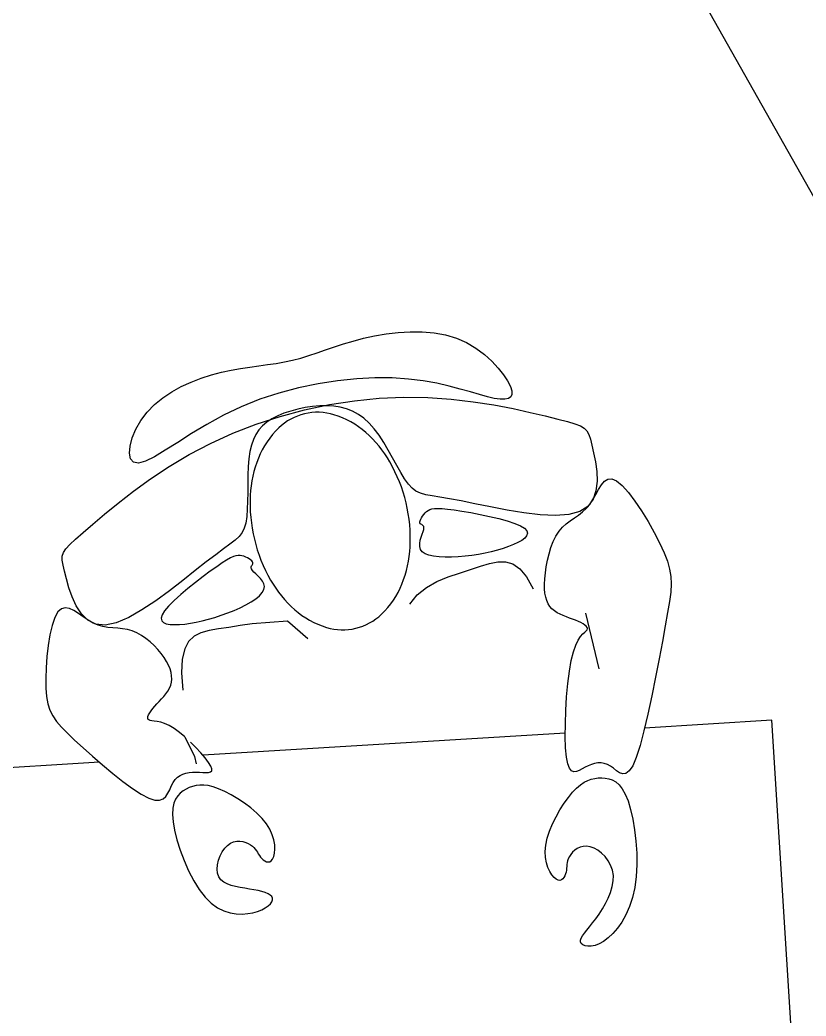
# Model space of a CAD drawing. Header units: inches. Extents: x 204954 to 440946, y -300749 to -143756.
# Drawn here: x 221601.21 to 221624.53, y -147982.2 to -147952.65 of the extents above; entities that cross this region are included whole.
import ezdxf

# ---------------------------------------------------------------- set-up
doc = ezdxf.new("R2010")
doc.units = ezdxf.units.IN
doc.header["$LTSCALE"] = 9
doc.header["$MEASUREMENT"] = 0
doc.linetypes.add('0', pattern=[0])
doc.layers.add('beam framing', color=91, linetype='Continuous')

msp = doc.modelspace()

# ---------------------------------------------------------------- linework, layer by layer
at = {"color": 1, "linetype": '0'}
for p, q in [((221611.73458, -147962.02546), (221612.07728, -147961.96694)), ((221612.07728, -147961.96694), (221612.43064, -147961.92458)), ((221612.43064, -147961.92458), (221612.78912, -147961.90225)), ((221612.78912, -147961.90225), (221613.14719, -147961.90383)), ((221613.14719, -147961.90383), (221613.49932, -147961.93318)), ((221613.49932, -147961.93318), (221613.83997, -147961.99418)), ((221610.54209, -147962.34911), (221610.81426, -147962.26083)), ((221610.81426, -147962.26083), (221611.10188, -147962.17566)), ((221611.10188, -147962.17566), (221611.40809, -147962.09625)), ((221611.40809, -147962.09625), (221611.73458, -147962.02546)), ((221613.83997, -147961.99418), (221614.16361, -147962.0907)), ((221614.16361, -147962.0907), (221614.46524, -147962.2245)), ((221614.46524, -147962.2245), (221614.74213, -147962.38887)), ((221609.78689, -147962.6061), (221610.03155, -147962.52439)), ((221610.03155, -147962.52439), (221610.28224, -147962.43785)), ((221610.28224, -147962.43785), (221610.54209, -147962.34911)), ((221614.74213, -147962.38887), (221614.99208, -147962.57499)), ((221608.55495, -147962.87726), (221608.80892, -147962.8398)), ((221608.80892, -147962.8398), (221609.05806, -147962.7967)), ((221609.05806, -147962.7967), (221609.30308, -147962.74438)), ((221609.30308, -147962.74438), (221609.54511, -147962.68031)), ((221609.54511, -147962.68031), (221609.78689, -147962.6061)), ((221614.99208, -147962.57499), (221615.2129, -147962.77401)), ((221615.2129, -147962.77401), (221615.40238, -147962.97713)), ((221606.89028, -147963.1831), (221607.18738, -147963.10488)), ((221607.18738, -147963.10488), (221607.47632, -147963.04206)), ((221607.47632, -147963.04206), (221607.75682, -147962.99147)), ((221607.75682, -147962.99147), (221608.02962, -147962.94952)), ((221608.02962, -147962.94952), (221608.29542, -147962.91264)), ((221608.29542, -147962.91264), (221608.55495, -147962.87726)), ((221615.40238, -147962.97713), (221615.55834, -147963.1755)), ((221605.99567, -147963.52569), (221606.28926, -147963.39219)), ((221606.28926, -147963.39219), (221606.58918, -147963.27843)), ((221606.58918, -147963.27843), (221606.89028, -147963.1831)), ((221610.05955, -147963.44326), (221609.47602, -147963.56443)), ((221610.63777, -147963.35397), (221610.05955, -147963.44326)), ((221611.20247, -147963.29596), (221610.63777, -147963.35397)), ((221611.74543, -147963.26866), (221611.20247, -147963.29596)), ((221612.25843, -147963.27147), (221611.74543, -147963.26866)), ((221612.73479, -147963.30287), (221612.25843, -147963.27147)), ((221613.17392, -147963.35762), (221612.73479, -147963.30287)), ((221613.57677, -147963.42955), (221613.17392, -147963.35762)), ((221613.94429, -147963.51247), (221613.57677, -147963.42955)), ((221615.55834, -147963.1755), (221615.67858, -147963.3603)), ((221615.67858, -147963.3603), (221615.7609, -147963.52271)), ((221605.44814, -147963.85718), (221605.71358, -147963.68024)), ((221605.71358, -147963.68024), (221605.99567, -147963.52569)), ((221608.89541, -147963.71806), (221608.32592, -147963.90473)), ((221609.47602, -147963.56443), (221608.89541, -147963.71806)), ((221614.27742, -147963.6002), (221613.94429, -147963.51247)), ((221614.57711, -147963.68657), (221614.27742, -147963.6002)), ((221614.84431, -147963.76541), (221614.57711, -147963.68657)), ((221615.7609, -147963.52271), (221615.80368, -147963.6556)), ((221615.80368, -147963.6556), (221615.80755, -147963.75868)), ((221605.20451, -147964.0578), (221605.44814, -147963.85718)), ((221608.32592, -147963.90473), (221607.77578, -147964.12504)), ((221610.39616, -147964.06335), (221611.13634, -147963.94767)), ((221611.13634, -147963.94767), (221611.87352, -147963.87351)), ((221611.87352, -147963.87351), (221612.60159, -147963.84234)), ((221612.60159, -147963.84234), (221613.31405, -147963.85401)), ((221613.31405, -147963.85401), (221614.00288, -147963.90193)), ((221614.00288, -147963.90193), (221614.65964, -147963.97793)), ((221614.65964, -147963.97793), (221615.27592, -147964.0738)), ((221615.07996, -147963.83053), (221614.84431, -147963.76541)), ((221615.28466, -147963.87655), (221615.07996, -147963.83053)), ((221615.45756, -147963.90126), (221615.28466, -147963.87655)), ((221615.5975, -147963.90325), (221615.45756, -147963.90126)), ((221615.70326, -147963.88109), (221615.5975, -147963.90325)), ((221615.77367, -147963.83337), (221615.70326, -147963.88109)), ((221615.80755, -147963.75868), (221615.77367, -147963.83337)), ((221604.80312, -147964.53276), (221604.98786, -147964.28343)), ((221604.98786, -147964.28343), (221605.20451, -147964.0578)), ((221607.77578, -147964.12504), (221607.25256, -147964.3769)), ((221609.04477, -147964.32056), (221608.85827, -147964.39914)), ((221608.93125, -147964.41345), (221609.65909, -147964.2191)), ((221609.24505, -147964.2523), (221609.04477, -147964.32056)), ((221609.45528, -147964.19526), (221609.24505, -147964.2523)), ((221609.67164, -147964.15036), (221609.45528, -147964.19526)), ((221609.65909, -147964.2191), (221610.39616, -147964.06335)), ((221609.89031, -147964.1185), (221609.67164, -147964.15036)), ((221610.10747, -147964.10062), (221609.89031, -147964.1185)), ((221610.3193, -147964.09761), (221610.10747, -147964.10062)), ((221610.52269, -147964.1105), (221610.3193, -147964.09761)), ((221610.7173, -147964.14079), (221610.52269, -147964.1105)), ((221610.90354, -147964.19009), (221610.7173, -147964.14079)), ((221611.08178, -147964.26), (221610.90354, -147964.19009)), ((221611.25241, -147964.35214), (221611.08178, -147964.26)), ((221615.27592, -147964.0738), (221615.8433, -147964.18135)), ((221615.8433, -147964.18135), (221616.35337, -147964.2924)), ((221616.35337, -147964.2924), (221616.7977, -147964.39876)), ((221604.65432, -147964.7939), (221604.80312, -147964.53276)), ((221607.25256, -147964.3769), (221606.76127, -147964.64747)), ((221608.21875, -147964.64495), (221608.93125, -147964.41345)), ((221608.54103, -147964.58406), (221608.41297, -147964.69146)), ((221608.68936, -147964.48711), (221608.54103, -147964.58406)), ((221608.85827, -147964.39914), (221608.68936, -147964.48711)), ((221611.41581, -147964.4681), (221611.25241, -147964.35214)), ((221611.57237, -147964.60951), (221611.41581, -147964.4681)), ((221611.72247, -147964.77797), (221611.57237, -147964.60951)), ((221616.7977, -147964.39876), (221617.16787, -147964.49223)), ((221617.16787, -147964.49223), (221617.45885, -147964.5675)), ((221617.45885, -147964.5675), (221617.67912, -147964.63077)), ((221617.67912, -147964.63077), (221617.84054, -147964.6911)), ((221604.54526, -147965.05234), (221604.65432, -147964.7939)), ((221606.30629, -147964.92128), (221605.892, -147965.18281)), ((221606.76127, -147964.64747), (221606.30629, -147964.92128)), ((221606.8642, -147965.21352), (221607.52769, -147964.91212)), ((221607.52769, -147964.91212), (221608.21875, -147964.64495)), ((221608.30403, -147964.81129), (221608.21308, -147964.94554)), ((221608.41297, -147964.69146), (221608.30403, -147964.81129)), ((221611.86649, -147964.97338), (221611.72247, -147964.77797)), ((221617.84054, -147964.6911), (221617.95495, -147964.75756)), ((221617.95495, -147964.75756), (221618.03424, -147964.83922)), ((221618.03424, -147964.83922), (221618.09024, -147964.94514)), ((221604.47974, -147965.29358), (221604.54526, -147965.05234)), ((221605.892, -147965.18281), (221605.52276, -147965.41657)), ((221606.234, -147965.54607), (221606.8642, -147965.21352)), ((221608.13896, -147965.09616), (221608.08053, -147965.26514)), ((221608.21308, -147964.94554), (221608.13896, -147965.09616)), ((221612.00481, -147965.18887), (221611.86649, -147964.97338)), ((221612.13779, -147965.41582), (221612.00481, -147965.18887)), ((221618.09024, -147964.94514), (221618.13483, -147965.0844)), ((221618.13483, -147965.0844), (221618.17986, -147965.26606)), ((221604.46156, -147965.5031), (221604.47974, -147965.29358)), ((221604.49453, -147965.66639), (221604.46156, -147965.5031)), ((221605.52276, -147965.41657), (221605.20294, -147965.60706)), ((221608.03666, -147965.45444), (221608.00619, -147965.66605)), ((221608.08053, -147965.26514), (221608.03666, -147965.45444)), ((221612.26582, -147965.64567), (221612.13779, -147965.41582)), ((221618.17986, -147965.26606), (221618.23298, -147965.4951)), ((221618.23298, -147965.4951), (221618.28501, -147965.76011)), ((221604.58243, -147965.76894), (221604.49453, -147965.66639)), ((221604.72909, -147965.79624), (221604.58243, -147965.76894)), ((221604.93693, -147965.73878), (221604.72909, -147965.79624)), ((221605.20294, -147965.60706), (221604.93693, -147965.73878)), ((221605.64128, -147965.90026), (221606.234, -147965.54607)), ((221608.00619, -147965.66605), (221607.9876, -147965.90032)), ((221612.38924, -147965.86981), (221612.26582, -147965.64567)), ((221618.28501, -147965.76011), (221618.32254, -147966.04559)), ((221605.08985, -147966.26499), (221605.64128, -147965.90026)), ((221607.9876, -147965.90032), (221607.97782, -147966.1512)), ((221612.50844, -147966.07966), (221612.38924, -147965.86981)), ((221612.62379, -147966.26662), (221612.50844, -147966.07966)), ((221618.32254, -147966.04559), (221618.33218, -147966.33603)), ((221604.58351, -147966.62915), (221605.08985, -147966.26499)), ((221607.97341, -147966.41099), (221607.9709, -147966.67203)), ((221607.97782, -147966.1512), (221607.97341, -147966.41099)), ((221612.73566, -147966.42211), (221612.62379, -147966.26662)), ((221618.33218, -147966.33603), (221618.30054, -147966.61594)), ((221618.46074, -147966.44147), (221618.55196, -147966.33537)), ((221618.55196, -147966.33537), (221618.65489, -147966.27152)), ((221618.65489, -147966.27152), (221618.77433, -147966.26324)), ((221618.77433, -147966.26324), (221618.91508, -147966.32383)), ((221618.91508, -147966.32383), (221619.07985, -147966.46186)), ((221604.12606, -147966.98162), (221604.58351, -147966.62915)), ((221607.9709, -147966.67203), (221607.96686, -147966.92663)), ((221612.84588, -147966.5403), (221612.73566, -147966.42211)), ((221612.96218, -147966.62643), (221612.84588, -147966.5403)), ((221613.09372, -147966.68852), (221612.96218, -147966.62643)), ((221613.2497, -147966.73456), (221613.09372, -147966.68852)), ((221618.30054, -147966.61594), (221618.21421, -147966.8698)), ((221618.29427, -147966.72724), (221618.37644, -147966.57653)), ((221618.37644, -147966.57653), (221618.46074, -147966.44147)), ((221619.07985, -147966.46186), (221619.26305, -147966.6669)), ((221619.26305, -147966.6669), (221619.45703, -147966.92377)), ((221603.72132, -147967.31129), (221604.12606, -147966.98162)), ((221607.96686, -147966.92663), (221607.95784, -147967.16712)), ((221613.4393, -147966.77256), (221613.2497, -147966.73456)), ((221613.67169, -147966.81054), (221613.4393, -147966.77256)), ((221613.95608, -147966.8565), (221613.67169, -147966.81054)), ((221614.30162, -147966.91845), (221613.95608, -147966.8565)), ((221614.71254, -147967.00105), (221614.30162, -147966.91845)), ((221615.17316, -147967.09557), (221614.71254, -147967.00105)), ((221618.21421, -147966.8698), (221618.0598, -147967.08213)), ((221618.11711, -147967.02236), (221618.20942, -147966.88029)), ((221618.20942, -147966.88029), (221618.29427, -147966.72724)), ((221619.45703, -147966.92377), (221619.65412, -147967.21731)), ((221607.95784, -147967.16712), (221607.94037, -147967.38582)), ((221613.19396, -147967.32147), (221613.23307, -147967.2767)), ((221613.23307, -147967.2767), (221613.27486, -147967.23639)), ((221613.27486, -147967.23639), (221613.3192, -147967.20227)), ((221613.3192, -147967.20227), (221613.37005, -147967.1751)), ((221613.37005, -147967.1751), (221613.43238, -147967.15539)), ((221613.43238, -147967.15539), (221613.51115, -147967.14365)), ((221613.51115, -147967.14365), (221613.61133, -147967.14039)), ((221613.61133, -147967.14039), (221613.73789, -147967.14614)), ((221613.73789, -147967.14614), (221613.8958, -147967.1614)), ((221613.8958, -147967.1614), (221614.09003, -147967.18668)), ((221614.09003, -147967.18668), (221614.32265, -147967.2222)), ((221614.32265, -147967.2222), (221614.58413, -147967.26698)), ((221614.58413, -147967.26698), (221614.86206, -147967.31973)), ((221615.66282, -147967.18995), (221615.17316, -147967.09557)), ((221616.16087, -147967.27213), (221615.66282, -147967.18995)), ((221616.64666, -147967.33003), (221616.16087, -147967.27213)), ((221617.82392, -147967.23741), (221617.49883, -147967.32474)), ((221617.78279, -147967.33691), (221617.90138, -147967.24622)), ((221618.0598, -147967.08213), (221617.82392, -147967.23741)), ((221617.90138, -147967.24622), (221618.01384, -147967.14339)), ((221618.01384, -147967.14339), (221618.11711, -147967.02236)), ((221619.65412, -147967.21731), (221619.84665, -147967.53235)), ((221603.37309, -147967.60705), (221603.72132, -147967.31129)), ((221607.91102, -147967.57506), (221607.86614, -147967.73031)), ((221607.94037, -147967.38582), (221607.91102, -147967.57506)), ((221613.07867, -147967.54314), (221613.08721, -147967.50568)), ((221613.07967, -147967.57323), (221613.07867, -147967.54314)), ((221613.09062, -147967.59484), (221613.07967, -147967.57323)), ((221613.08721, -147967.50568), (221613.10416, -147967.4628)), ((221613.10416, -147967.4628), (221613.12836, -147967.41649)), ((221613.12836, -147967.41649), (221613.15868, -147967.36872)), ((221613.15868, -147967.36872), (221613.19396, -147967.32147)), ((221614.86206, -147967.31973), (221615.144, -147967.37917)), ((221615.144, -147967.37917), (221615.41755, -147967.44402)), ((221615.41755, -147967.44402), (221615.67028, -147967.513)), ((221615.67028, -147967.513), (221615.88976, -147967.58482)), ((221615.88976, -147967.58482), (221616.06358, -147967.65819)), ((221617.09953, -147967.35159), (221616.64666, -147967.33003)), ((221617.49883, -147967.32474), (221617.09953, -147967.35159)), ((221617.42088, -147967.59683), (221617.53947, -147967.50614)), ((221617.53947, -147967.50614), (221617.66113, -147967.42152)), ((221617.66113, -147967.42152), (221617.78279, -147967.33691)), ((221619.84665, -147967.53235), (221620.02696, -147967.8537)), ((221602.85967, -147968.05649), (221603.08518, -147967.85779)), ((221603.08518, -147967.85779), (221603.37309, -147967.60705)), ((221607.80136, -147967.85972), (221607.71209, -147967.97457)), ((221607.86614, -147967.73031), (221607.80136, -147967.85972)), ((221613.10902, -147967.61042), (221613.09062, -147967.59484)), ((221613.13161, -147967.6233), (221613.10902, -147967.61042)), ((221613.15516, -147967.6368), (221613.13161, -147967.6233)), ((221613.14764, -147967.90726), (221613.17533, -147967.8288)), ((221613.17643, -147967.65425), (221613.15516, -147967.6368)), ((221613.17533, -147967.8288), (221613.19406, -147967.76353)), ((221613.19216, -147967.67897), (221613.17643, -147967.65425)), ((221613.19912, -147967.71429), (221613.19216, -147967.67897)), ((221613.19406, -147967.76353), (221613.19912, -147967.71429)), ((221616.06358, -147967.65819), (221616.18231, -147967.73198)), ((221616.18231, -147967.73198), (221616.24849, -147967.80558)), ((221616.26766, -147967.8785), (221616.24538, -147967.95029)), ((221616.24849, -147967.80558), (221616.26766, -147967.8785)), ((221617.11357, -147967.96414), (221617.20515, -147967.82068)), ((221617.20515, -147967.82068), (221617.30841, -147967.69965)), ((221617.30841, -147967.69965), (221617.42088, -147967.59683)), ((221620.02696, -147967.8537), (221620.18739, -147968.16621)), ((221602.69181, -147968.2125), (221602.85967, -147968.05649)), ((221607.59379, -147968.08616), (221607.44186, -147968.20579)), ((221607.71209, -147967.97457), (221607.59379, -147968.08616)), ((221613.07325, -147968.27191), (221613.07379, -147968.18123)), ((221613.07379, -147968.18123), (221613.09057, -147968.08753)), ((221613.09057, -147968.08753), (221613.11729, -147967.99485)), ((221613.11729, -147967.99485), (221613.14764, -147967.90726)), ((221615.98513, -147968.15403), (221615.85239, -147968.2165)), ((221616.09857, -147968.08852), (221615.98513, -147968.15403)), ((221616.18717, -147968.02045), (221616.09857, -147968.08852)), ((221616.24538, -147967.95029), (221616.18717, -147968.02045)), ((221616.96564, -147968.30386), (221617.03386, -147968.12687)), ((221617.03386, -147968.12687), (221617.11357, -147967.96414)), ((221620.18739, -147968.16621), (221620.32026, -147968.45469)), ((221602.4693, -147968.55896), (221602.5031, -147968.45029)), ((221602.5031, -147968.45029), (221602.57511, -147968.33929)), ((221602.57511, -147968.33929), (221602.69181, -147968.2125)), ((221607.25175, -147968.34474), (221607.01888, -147968.51432)), ((221607.44186, -147968.20579), (221607.25175, -147968.34474)), ((221613.09524, -147968.35549), (221613.07325, -147968.27191)), ((221613.14607, -147968.42794), (221613.09524, -147968.35549)), ((221613.23023, -147968.48605), (221613.14607, -147968.42794)), ((221615.00948, -147968.46894), (221614.81641, -147968.50488)), ((221615.19641, -147968.42767), (221615.00948, -147968.46894)), ((221615.3757, -147968.38143), (221615.19641, -147968.42767)), ((221615.54582, -147968.33057), (221615.3757, -147968.38143)), ((221615.70522, -147968.27548), (221615.54582, -147968.33057)), ((221615.85239, -147968.2165), (221615.70522, -147968.27548)), ((221616.90851, -147968.4901), (221616.96564, -147968.30386)), ((221620.32026, -147968.45469), (221620.41966, -147968.70894)), ((221602.46724, -147968.67876), (221602.4693, -147968.55896)), ((221602.49044, -147968.82313), (221602.46724, -147968.67876)), ((221606.73868, -147968.72582), (221606.40951, -147968.98529)), ((221607.01888, -147968.51432), (221606.73868, -147968.72582)), ((221607.21047, -147968.759), (221607.04866, -147968.86936)), ((221607.34442, -147968.67399), (221607.21047, -147968.759)), ((221607.45471, -147968.61164), (221607.34442, -147968.67399)), ((221607.54554, -147968.56925), (221607.45471, -147968.61164)), ((221607.62111, -147968.54411), (221607.54554, -147968.56925)), ((221607.68561, -147968.53351), (221607.62111, -147968.54411)), ((221607.74325, -147968.53476), (221607.68561, -147968.53351)), ((221607.79823, -147968.54514), (221607.74325, -147968.53476)), ((221607.85373, -147968.5622), (221607.79823, -147968.54514)), ((221607.90886, -147968.58445), (221607.85373, -147968.5622)), ((221607.96169, -147968.61065), (221607.90886, -147968.58445)), ((221608.01033, -147968.63955), (221607.96169, -147968.61065)), ((221608.05285, -147968.66992), (221608.01033, -147968.63955)), ((221608.08735, -147968.7005), (221608.05285, -147968.66992)), ((221608.11191, -147968.73005), (221608.08735, -147968.7005)), ((221608.12463, -147968.75734), (221608.11191, -147968.73005)), ((221608.12463, -147968.78157), (221608.12463, -147968.75734)), ((221613.34493, -147968.53005), (221613.23023, -147968.48605)), ((221613.48561, -147968.56105), (221613.34493, -147968.53005)), ((221613.64766, -147968.58013), (221613.48561, -147968.56105)), ((221613.82652, -147968.5884), (221613.64766, -147968.58013)), ((221614.01759, -147968.58695), (221613.82652, -147968.5884)), ((221614.21629, -147968.57687), (221614.01759, -147968.58695)), ((221614.41804, -147968.55927), (221614.21629, -147968.57687)), ((221614.61876, -147968.53511), (221614.41804, -147968.55927)), ((221614.81641, -147968.50488), (221614.61876, -147968.53511)), ((221614.87805, -147968.85687), (221615.14697, -147968.77504)), ((221615.14697, -147968.77504), (221615.393, -147968.72588)), ((221615.393, -147968.72588), (221615.62076, -147968.7253)), ((221615.62076, -147968.7253), (221615.83485, -147968.7892)), ((221616.82599, -147968.87029), (221616.86209, -147968.68058)), ((221616.86209, -147968.68058), (221616.90851, -147968.4901)), ((221620.41966, -147968.70894), (221620.48653, -147968.93866)), ((221602.53241, -147969.00552), (221602.49044, -147968.82313)), ((221602.58859, -147969.23384), (221602.53241, -147969.00552)), ((221606.40951, -147968.98529), (221606.0414, -147969.27788)), ((221606.85724, -147969.00622), (221606.64425, -147969.16438)), ((221607.04866, -147968.86936), (221606.85724, -147969.00622)), ((221608.07209, -147968.90252), (221608.07495, -147968.87335)), ((221608.08185, -147968.93717), (221608.07209, -147968.90252)), ((221608.07495, -147968.87335), (221608.08603, -147968.84818)), ((221608.10863, -147968.9788), (221608.08185, -147968.93717)), ((221608.08603, -147968.84818), (221608.10093, -147968.82549)), ((221608.10093, -147968.82549), (221608.11527, -147968.80378)), ((221608.15484, -147969.02855), (221608.10863, -147968.9788)), ((221608.11527, -147968.80378), (221608.12463, -147968.78157)), ((221608.21502, -147969.08601), (221608.15484, -147969.02855)), ((221613.91803, -147969.17527), (221614.2569, -147969.05944)), ((221614.2569, -147969.05944), (221614.58164, -147968.95548)), ((221614.58164, -147968.95548), (221614.87805, -147968.85687)), ((221615.83485, -147968.7892), (221616.03988, -147968.93348)), ((221616.03988, -147968.93348), (221616.24046, -147969.17404)), ((221616.78318, -147969.2274), (221616.79981, -147969.05423)), ((221616.79981, -147969.05423), (221616.82599, -147968.87029)), ((221620.48653, -147968.93866), (221620.52359, -147969.1585)), ((221602.66201, -147969.49374), (221602.58859, -147969.23384)), ((221606.0414, -147969.27788), (221605.64733, -147969.58347)), ((221606.4202, -147969.33709), (221606.19559, -147969.51758)), ((221606.64425, -147969.16438), (221606.4202, -147969.33709)), ((221608.28169, -147969.15042), (221608.21502, -147969.08601)), ((221608.34743, -147969.221), (221608.28169, -147969.15042)), ((221608.40476, -147969.297), (221608.34743, -147969.221)), ((221608.44624, -147969.37763), (221608.40476, -147969.297)), ((221613.26984, -147969.48661), (221613.58302, -147969.314)), ((221613.58302, -147969.314), (221613.91803, -147969.17527)), ((221616.24046, -147969.17404), (221616.4412, -147969.52679)), ((221616.77579, -147969.38574), (221616.78318, -147969.2274)), ((221620.52359, -147969.1585), (221620.53352, -147969.38313)), ((221602.75761, -147969.76535), (221602.66201, -147969.49374)), ((221605.64733, -147969.58347), (221605.24026, -147969.88197)), ((221606.19559, -147969.51758), (221605.98092, -147969.6991)), ((221608.32062, -147969.73071), (221608.40304, -147969.6396)), ((221608.40304, -147969.6396), (221608.45183, -147969.54973)), ((221608.46441, -147969.46213), (221608.44624, -147969.37763)), ((221608.45183, -147969.54973), (221608.46441, -147969.46213)), ((221612.99646, -147969.70412), (221613.26984, -147969.48661)), ((221616.77774, -147969.52909), (221616.77579, -147969.38574)), ((221616.78922, -147969.65827), (221616.77774, -147969.52909)), ((221616.81043, -147969.77407), (221616.78922, -147969.65827)), ((221620.51902, -147969.62719), (221620.48278, -147969.90536)), ((221620.53352, -147969.38313), (221620.51902, -147969.62719)), ((221602.88033, -147970.02877), (221602.75761, -147969.76535)), ((221605.24026, -147969.88197), (221604.83314, -147970.15327)), ((221605.78669, -147969.87489), (221605.62339, -147970.03818)), ((221605.98092, -147969.6991), (221605.78669, -147969.87489)), ((221607.91745, -147970.0005), (221608.07324, -147969.91225)), ((221608.07324, -147969.91225), (221608.20916, -147969.82196)), ((221608.20916, -147969.82196), (221608.32062, -147969.73071)), ((221612.78087, -147969.97754), (221612.99646, -147969.70412)), ((221616.84156, -147969.87729), (221616.81043, -147969.77407)), ((221616.8828, -147969.96875), (221616.84156, -147969.87729)), ((221620.48278, -147969.90536), (221620.42751, -147970.23229)), ((221602.33842, -147970.21262), (221602.247, -147970.38155)), ((221602.44197, -147970.11759), (221602.33842, -147970.21262)), ((221602.55632, -147970.088), (221602.44197, -147970.11759)), ((221602.67991, -147970.11061), (221602.55632, -147970.088)), ((221602.8112, -147970.17219), (221602.67991, -147970.11061)), ((221602.94864, -147970.2595), (221602.8112, -147970.17219)), ((221603.03511, -147970.26414), (221602.88033, -147970.02877)), ((221604.83314, -147970.15327), (221604.43896, -147970.37728)), ((221605.50152, -147970.18221), (221605.42899, -147970.30171)), ((221605.62339, -147970.03818), (221605.50152, -147970.18221)), ((221607.18671, -147970.31115), (221607.37667, -147970.24195)), ((221607.37667, -147970.24195), (221607.56458, -147970.16644)), ((221607.56458, -147970.16644), (221607.74637, -147970.08559)), ((221607.74637, -147970.08559), (221607.91745, -147970.0005)), ((221616.93435, -147970.04924), (221616.8828, -147969.96875)), ((221616.99638, -147970.11958), (221616.93435, -147970.04924)), ((221617.06873, -147970.18065), (221616.99638, -147970.11958)), ((221617.14965, -147970.23372), (221617.06873, -147970.18065)), ((221617.23707, -147970.28013), (221617.14965, -147970.23372)), ((221617.99182, -147970.25163), (221618.38543, -147971.89873)), ((221620.42751, -147970.23229), (221620.35589, -147970.62263)), ((221602.247, -147970.38155), (221602.16828, -147970.61375)), ((221603.09068, -147970.35932), (221602.94864, -147970.2595)), ((221603.22689, -147970.45155), (221603.03511, -147970.26414)), ((221603.23578, -147970.4584), (221603.09068, -147970.35932)), ((221603.46062, -147970.57112), (221603.22689, -147970.45155)), ((221603.38239, -147970.54353), (221603.23578, -147970.4584)), ((221603.52919, -147970.60466), (221603.38239, -147970.54353)), ((221604.07066, -147970.53387), (221603.74122, -147970.60297)), ((221604.43896, -147970.37728), (221604.07066, -147970.53387)), ((221605.42899, -147970.30171), (221605.40323, -147970.39728)), ((221605.40323, -147970.39728), (221605.41909, -147970.47099)), ((221605.41909, -147970.47099), (221605.47143, -147970.52494)), ((221605.47143, -147970.52494), (221605.55507, -147970.56121)), ((221606.10025, -147970.57078), (221606.26734, -147970.54786)), ((221606.26734, -147970.54786), (221606.44207, -147970.5163)), ((221606.44207, -147970.5163), (221606.62289, -147970.47649)), ((221606.62289, -147970.47649), (221606.80829, -147970.42879)), ((221606.80829, -147970.42879), (221606.99674, -147970.37355)), ((221606.99674, -147970.37355), (221607.18671, -147970.31115)), ((221609.15129, -147970.48478), (221608.10116, -147970.56534)), ((221609.75679, -147971.00712), (221609.15129, -147970.48478)), ((221617.32888, -147970.32125), (221617.23707, -147970.28013)), ((221617.42297, -147970.35842), (221617.32888, -147970.32125)), ((221617.51725, -147970.39299), (221617.42297, -147970.35842)), ((221617.60961, -147970.42632), (221617.51725, -147970.39299)), ((221617.69797, -147970.45976), (221617.60961, -147970.42632)), ((221617.78027, -147970.49436), (221617.69797, -147970.45976)), ((221617.85474, -147970.52998), (221617.78027, -147970.49436)), ((221617.91966, -147970.56619), (221617.85474, -147970.52998)), ((221602.16828, -147970.61375), (221602.10262, -147970.89385)), ((221603.74122, -147970.60297), (221603.46062, -147970.57112)), ((221603.67576, -147970.64459), (221603.52919, -147970.60466)), ((221603.82194, -147970.66931), (221603.67576, -147970.64459)), ((221603.96752, -147970.68482), (221603.82194, -147970.66931)), ((221604.11234, -147970.69712), (221603.96752, -147970.68482)), ((221604.25621, -147970.71219), (221604.11234, -147970.69712)), ((221604.39894, -147970.73604), (221604.25621, -147970.71219)), ((221604.54036, -147970.77465), (221604.39894, -147970.73604)), ((221604.68005, -147970.83252), (221604.54036, -147970.77465)), ((221604.81671, -147970.90812), (221604.68005, -147970.83252)), ((221605.55507, -147970.56121), (221605.66487, -147970.58187)), ((221605.66487, -147970.58187), (221605.79567, -147970.58901)), ((221605.79567, -147970.58901), (221605.94231, -147970.58472)), ((221605.94231, -147970.58472), (221606.10025, -147970.57078)), ((221606.58237, -147970.83136), (221606.37896, -147970.93382)), ((221606.82405, -147970.76397), (221606.58237, -147970.83136)), ((221607.10091, -147970.71538), (221606.82405, -147970.76397)), ((221607.40988, -147970.66932), (221607.10091, -147970.71538)), ((221607.74653, -147970.61522), (221607.40988, -147970.66932)), ((221608.10116, -147970.56534), (221607.74653, -147970.61522)), ((221617.91282, -147970.86425), (221617.96927, -147970.81095)), ((221617.97331, -147970.60254), (221617.91966, -147970.56619)), ((221617.96927, -147970.81095), (221618.01313, -147970.77255)), ((221618.01396, -147970.63859), (221617.97331, -147970.60254)), ((221618.01313, -147970.77255), (221618.04076, -147970.74059)), ((221618.0399, -147970.67391), (221618.01396, -147970.63859)), ((221618.04941, -147970.70805), (221618.0399, -147970.67391)), ((221618.04076, -147970.74059), (221618.04941, -147970.70805)), ((221620.35589, -147970.62263), (221620.27058, -147971.08468)), ((221602.10262, -147970.89385), (221602.05039, -147971.20644)), ((221604.9488, -147970.99841), (221604.81671, -147970.90812)), ((221605.0748, -147971.10036), (221604.9488, -147970.99841)), ((221605.19316, -147971.21094), (221605.0748, -147971.10036)), ((221606.21689, -147971.08761), (221606.09924, -147971.309)), ((221606.37896, -147970.93382), (221606.21689, -147971.08761)), ((221617.70434, -147971.19846), (221617.77671, -147971.04953)), ((221617.77671, -147971.04953), (221617.84742, -147970.94095)), ((221617.84742, -147970.94095), (221617.91282, -147970.86425)), ((221620.27058, -147971.08468), (221620.17408, -147971.60127)), ((221602.05039, -147971.20644), (221602.01193, -147971.53615)), ((221605.30236, -147971.32711), (221605.19316, -147971.21094)), ((221605.40087, -147971.44583), (221605.30236, -147971.32711)), ((221606.09924, -147971.309), (221606.0291, -147971.61426)), ((221617.56919, -147971.65131), (221617.63395, -147971.39623)), ((221617.63395, -147971.39623), (221617.70434, -147971.19846)), ((221602.01193, -147971.53615), (221601.98762, -147971.86758)), ((221605.48714, -147971.56407), (221605.40087, -147971.44583)), ((221605.55991, -147971.67931), (221605.48714, -147971.56407)), ((221605.61891, -147971.79104), (221605.55991, -147971.67931)), ((221606.0291, -147971.61426), (221606.00954, -147972.01965)), ((221617.51316, -147971.96779), (221617.56919, -147971.65131)), ((221620.17408, -147971.60127), (221620.06883, -147972.14886)), ((221601.98762, -147971.86758), (221601.9778, -147972.18534)), ((221605.66416, -147971.89925), (221605.61891, -147971.79104)), ((221605.69564, -147972.00395), (221605.66416, -147971.89925)), ((221605.71336, -147972.10514), (221605.69564, -147972.00395)), ((221606.00954, -147972.01965), (221606.04191, -147972.53421)), ((221617.46695, -147972.33208), (221617.51316, -147971.96779)), ((221601.9778, -147972.18534), (221601.98286, -147972.47404)), ((221605.68395, -147972.38763), (221605.70751, -147972.29698)), ((221605.70751, -147972.29698), (221605.71732, -147972.20281)), ((221605.71732, -147972.20281), (221605.71336, -147972.10514)), ((221620.06883, -147972.14886), (221619.95728, -147972.7039)), ((221601.98286, -147972.47404), (221602.00358, -147972.72244)), ((221605.54185, -147972.63965), (221605.59884, -147972.55873)), ((221605.59884, -147972.55873), (221605.64703, -147972.47481)), ((221605.64703, -147972.47481), (221605.68395, -147972.38763)), ((221617.4311, -147972.7262), (221617.46695, -147972.33208)), ((221602.00358, -147972.72244), (221602.0426, -147972.93587)), ((221605.27566, -147972.93848), (221605.34297, -147972.86699)), ((221605.34297, -147972.86699), (221605.41144, -147972.79353)), ((221605.41144, -147972.79353), (221605.47856, -147972.71783)), ((221605.47856, -147972.71783), (221605.54185, -147972.63965)), ((221617.40616, -147973.13217), (221617.4311, -147972.7262)), ((221619.95728, -147972.7039), (221619.84189, -147973.24286)), ((221602.0426, -147972.93587), (221602.10299, -147973.12378)), ((221602.10299, -147973.12378), (221602.18781, -147973.29565)), ((221605.03093, -147973.2601), (221605.06234, -147973.20342)), ((221605.06234, -147973.20342), (221605.10388, -147973.14177)), ((221605.10388, -147973.14177), (221605.1542, -147973.07633)), ((221605.1542, -147973.07633), (221605.21197, -147973.00826)), ((221605.21197, -147973.00826), (221605.27566, -147972.93848)), ((221617.39267, -147973.532), (221617.40616, -147973.13217)), ((221602.18781, -147973.29565), (221602.30014, -147973.46095)), ((221602.30014, -147973.46095), (221602.44304, -147973.62914)), ((221605.0038, -147973.35386), (221605.01097, -147973.31063)), ((221605.01076, -147973.38862), (221605.0038, -147973.35386)), ((221605.03318, -147973.41372), (221605.01076, -147973.38862)), ((221605.01097, -147973.31063), (221605.03093, -147973.2601)), ((221605.07211, -147973.42907), (221605.03318, -147973.41372)), ((221605.12748, -147973.4388), (221605.07211, -147973.42907)), ((221605.19889, -147973.44809), (221605.12748, -147973.4388)), ((221605.28597, -147973.46214), (221605.19889, -147973.44809)), ((221605.38836, -147973.48613), (221605.28597, -147973.46214)), ((221605.50567, -147973.52526), (221605.38836, -147973.48613)), ((221619.84189, -147973.24286), (221619.72511, -147973.74219)), ((221602.44304, -147973.62914), (221602.61959, -147973.8097)), ((221605.63752, -147973.58472), (221605.50567, -147973.52526)), ((221605.78356, -147973.6697), (221605.63752, -147973.58472)), ((221605.94234, -147973.78323), (221605.78356, -147973.6697)), ((221606.10822, -147973.91971), (221605.94234, -147973.78323)), ((221617.39119, -147973.90771), (221617.39267, -147973.532)), ((221619.72511, -147973.74219), (221619.60938, -147974.17836)), ((221602.61959, -147973.8097), (221602.83285, -147974.01209)), ((221602.83285, -147974.01209), (221603.08357, -147974.24222)), ((221606.10822, -147973.91971), (221606.38801, -147974.50467)), ((221606.4345, -147974.23056), (221606.27451, -147974.07141)), ((221617.40226, -147974.24131), (221617.39119, -147973.90771)), ((221603.08357, -147974.24222), (221603.36317, -147974.49182)), ((221606.58149, -147974.38941), (221606.4345, -147974.23056)), ((221606.7088, -147974.54022), (221606.58149, -147974.38941)), ((221617.42643, -147974.51482), (221617.40226, -147974.24131)), ((221619.60938, -147974.17836), (221619.49717, -147974.52781)), ((221603.36317, -147974.49182), (221603.66074, -147974.74901)), ((221606.38801, -147974.50467), (221606.43906, -147974.71255)), ((221606.80971, -147974.67523), (221606.7088, -147974.54022)), ((221606.87754, -147974.78669), (221606.80971, -147974.67523)), ((221617.4639, -147974.71501), (221617.42643, -147974.51482)), ((221619.49717, -147974.52781), (221619.39035, -147974.77368)), ((221603.66074, -147974.74901), (221603.96538, -147975.00198)), ((221606.1378, -147974.99265), (221606.23427, -147974.97442)), ((221606.23427, -147974.97442), (221606.33457, -147974.96547)), ((221606.33457, -147974.96547), (221606.43756, -147974.96438)), ((221606.43756, -147974.96438), (221606.54141, -147974.96918)), ((221606.54141, -147974.96918), (221606.64164, -147974.97569)), ((221606.64164, -147974.97569), (221606.73307, -147974.9792)), ((221606.73307, -147974.9792), (221606.81055, -147974.975)), ((221606.81055, -147974.975), (221606.8689, -147974.95837)), ((221606.8689, -147974.95837), (221606.90295, -147974.92458)), ((221606.90756, -147974.86893), (221606.87754, -147974.78669)), ((221606.90295, -147974.92458), (221606.90756, -147974.86893)), ((221617.51351, -147974.84768), (221617.4639, -147974.71501)), ((221617.57374, -147974.92341), (221617.51351, -147974.84768)), ((221617.64308, -147974.95275), (221617.57374, -147974.92341)), ((221617.72001, -147974.94627), (221617.64308, -147974.95275)), ((221617.80301, -147974.91453), (221617.72001, -147974.94627)), ((221617.89059, -147974.8681), (221617.80301, -147974.91453)), ((221617.98121, -147974.81753), (221617.89059, -147974.8681)), ((221618.07357, -147974.77194), (221617.98121, -147974.81753)), ((221618.16708, -147974.73458), (221618.07357, -147974.77194)), ((221618.26136, -147974.70723), (221618.16708, -147974.73458)), ((221618.35605, -147974.69168), (221618.26136, -147974.70723)), ((221618.45076, -147974.68974), (221618.35605, -147974.69168)), ((221618.5451, -147974.70319), (221618.45076, -147974.68974)), ((221618.63871, -147974.73381), (221618.5451, -147974.70319)), ((221618.73119, -147974.78341), (221618.63871, -147974.73381)), ((221618.8224, -147974.85074), (221618.73119, -147974.78341)), ((221618.91303, -147974.92246), (221618.8224, -147974.85074)), ((221619.00403, -147974.98219), (221618.91303, -147974.92246)), ((221619.28856, -147974.92567), (221619.19086, -147975.00017)), ((221619.39035, -147974.77368), (221619.28856, -147974.92567)), ((221603.96538, -147975.00198), (221604.26617, -147975.23885)), ((221604.26617, -147975.23885), (221604.55221, -147975.4478)), ((221605.70243, -147975.37499), (221605.75318, -147975.27302)), ((221605.75318, -147975.27302), (221605.81325, -147975.18697)), ((221605.81325, -147975.18697), (221605.88289, -147975.11733)), ((221605.88289, -147975.11733), (221605.96097, -147975.06269)), ((221605.96097, -147975.06269), (221606.04632, -147975.0216)), ((221606.04632, -147975.0216), (221606.1378, -147974.99265)), ((221617.84054, -147975.33745), (221617.95047, -147975.2623)), ((221617.95047, -147975.2623), (221618.05717, -147975.20747)), ((221618.05717, -147975.20747), (221618.1616, -147975.17019)), ((221618.1616, -147975.17019), (221618.26472, -147975.14767)), ((221618.26472, -147975.14767), (221618.36747, -147975.13714)), ((221618.36747, -147975.13714), (221618.4708, -147975.13583)), ((221618.4708, -147975.13583), (221618.57533, -147975.14231)), ((221618.57533, -147975.14231), (221618.68025, -147975.16059)), ((221618.68025, -147975.16059), (221618.78444, -147975.19606)), ((221618.78444, -147975.19606), (221618.88674, -147975.25408)), ((221618.88674, -147975.25408), (221618.98603, -147975.34002)), ((221619.09633, -147975.01355), (221619.00403, -147974.98219)), ((221619.19086, -147975.00017), (221619.09633, -147975.01355)), ((221604.55221, -147975.4478), (221604.81259, -147975.61696)), ((221605.60401, -147975.59178), (221605.65514, -147975.48463)), ((221605.65514, -147975.48463), (221605.70243, -147975.37499)), ((221606.05447, -147975.52268), (221605.96915, -147975.58642)), ((221606.14477, -147975.46964), (221606.05447, -147975.52268)), ((221606.23754, -147975.42409), (221606.14477, -147975.46964)), ((221606.33395, -147975.38702), (221606.23754, -147975.42409)), ((221606.4361, -147975.36049), (221606.33395, -147975.38702)), ((221606.54611, -147975.34653), (221606.4361, -147975.36049)), ((221606.66607, -147975.34719), (221606.54611, -147975.34653)), ((221606.79809, -147975.36452), (221606.66607, -147975.34719)), ((221606.94428, -147975.40058), (221606.79809, -147975.36452)), ((221607.10674, -147975.4574), (221606.94428, -147975.40058)), ((221607.28617, -147975.53624), (221607.10674, -147975.4574)), ((221607.47767, -147975.63515), (221607.28617, -147975.53624)), ((221617.48283, -147975.71129), (221617.60723, -147975.55984)), ((221617.60723, -147975.55984), (221617.72645, -147975.43571)), ((221617.72645, -147975.43571), (221617.84054, -147975.33745)), ((221618.98603, -147975.34002), (221619.08116, -147975.45927)), ((221619.08116, -147975.45927), (221619.17099, -147975.61719)), ((221604.81259, -147975.61696), (221605.03641, -147975.73451)), ((221605.03641, -147975.73451), (221605.21578, -147975.79225)), ((221605.21578, -147975.79225), (221605.35495, -147975.79668)), ((221605.35495, -147975.79668), (221605.4612, -147975.75797)), ((221605.4612, -147975.75797), (221605.54179, -147975.68628)), ((221605.54179, -147975.68628), (221605.60401, -147975.59178)), ((221605.82723, -147975.76317), (221605.77753, -147975.88472)), ((221605.89225, -147975.66516), (221605.82723, -147975.76317)), ((221605.96915, -147975.58642), (221605.89225, -147975.66516)), ((221607.67493, -147975.75139), (221607.47767, -147975.63515)), ((221607.87163, -147975.88221), (221607.67493, -147975.75139)), ((221617.35675, -147975.88609), (221617.48283, -147975.71129)), ((221619.17099, -147975.61719), (221619.25439, -147975.81916)), ((221619.25439, -147975.81916), (221619.33002, -147976.06804)), ((221605.7466, -147976.03409), (221605.73787, -147976.21556)), ((221605.77753, -147975.88472), (221605.7466, -147976.03409)), ((221608.06146, -147976.02488), (221607.87163, -147975.88221)), ((221608.23813, -147976.17664), (221608.06146, -147976.02488)), ((221617.11706, -147976.28457), (221617.23336, -147976.07895)), ((221617.23336, -147976.07895), (221617.35675, -147975.88609)), ((221619.33002, -147976.06804), (221619.39577, -147976.35669)), ((221605.73787, -147976.21556), (221605.7548, -147976.43341)), ((221605.7548, -147976.43341), (221605.7998, -147976.68933)), ((221608.39532, -147976.33476), (221608.23813, -147976.17664)), ((221608.52671, -147976.49649), (221608.39532, -147976.33476)), ((221617.01223, -147976.49765), (221617.11706, -147976.28457)), ((221619.39577, -147976.35669), (221619.44933, -147976.67546)), ((221605.7998, -147976.68933), (221605.87121, -147976.97465)), ((221608.6276, -147976.659), (221608.52671, -147976.49649)), ((221608.69964, -147976.81905), (221608.6276, -147976.659)), ((221616.85456, -147976.925), (221616.92327, -147976.7129)), ((221616.92327, -147976.7129), (221617.01223, -147976.49765)), ((221619.44933, -147976.67546), (221619.4884, -147977.0147)), ((221605.87121, -147976.97465), (221605.96634, -147977.2781)), ((221607.45815, -147977.07322), (221607.55019, -147977.03365)), ((221607.55019, -147977.03365), (221607.64379, -147977.01412)), ((221607.64379, -147977.01412), (221607.73664, -147977.01177)), ((221607.73664, -147977.01177), (221607.82647, -147977.02374)), ((221607.82647, -147977.02374), (221607.91095, -147977.04719)), ((221607.91095, -147977.04719), (221607.98781, -147977.07927)), ((221608.74606, -147976.97331), (221608.69964, -147976.81905)), ((221608.77012, -147977.11847), (221608.74606, -147976.97331)), ((221616.81048, -147977.12867), (221616.85456, -147976.925)), ((221619.4884, -147977.0147), (221619.51067, -147977.36475)), ((221605.96634, -147977.2781), (221606.0825, -147977.58843)), ((221607.15314, -147977.45018), (221607.21482, -147977.32917)), ((221607.21482, -147977.32917), (221607.28798, -147977.22242)), ((221607.28798, -147977.22242), (221607.36996, -147977.13567)), ((221607.36996, -147977.13567), (221607.45815, -147977.07322)), ((221607.98781, -147977.07927), (221608.05474, -147977.11712)), ((221608.05474, -147977.11712), (221608.1102, -147977.15828)), ((221608.1102, -147977.15828), (221608.15574, -147977.20181)), ((221608.15574, -147977.20181), (221608.19364, -147977.24716)), ((221608.19364, -147977.24716), (221608.22618, -147977.2938)), ((221608.22618, -147977.2938), (221608.25567, -147977.34116)), ((221608.25567, -147977.34116), (221608.2844, -147977.38871)), ((221608.76409, -147977.36816), (221608.77504, -147977.2512)), ((221608.77504, -147977.2512), (221608.77012, -147977.11847)), ((221616.79396, -147977.31923), (221616.81048, -147977.12867)), ((221616.80207, -147977.49455), (221616.79396, -147977.31923)), ((221617.6087, -147977.34147), (221617.55465, -147977.40483)), ((221617.67345, -147977.28235), (221617.6087, -147977.34147)), ((221617.74815, -147977.23106), (221617.67345, -147977.28235)), ((221617.83204, -147977.19117), (221617.74815, -147977.23106)), ((221617.92436, -147977.16628), (221617.83204, -147977.19117)), ((221618.02434, -147977.15995), (221617.92436, -147977.16628)), ((221618.13124, -147977.17578), (221618.02434, -147977.15995)), ((221618.24365, -147977.21637), (221618.13124, -147977.17578)), ((221618.35762, -147977.28039), (221618.24365, -147977.21637)), ((221618.46856, -147977.36553), (221618.35762, -147977.28039)), ((221606.0825, -147977.58843), (221606.217, -147977.89438)), ((221607.07491, -147977.71203), (221607.10562, -147977.57972)), ((221607.10562, -147977.57972), (221607.15314, -147977.45018)), ((221608.2844, -147977.38871), (221608.31466, -147977.43589)), ((221608.31466, -147977.43589), (221608.34873, -147977.48216)), ((221608.34873, -147977.48216), (221608.38828, -147977.52655)), ((221608.38828, -147977.52655), (221608.43241, -147977.56645)), ((221608.43241, -147977.56645), (221608.47959, -147977.59882)), ((221608.47959, -147977.59882), (221608.52828, -147977.62062)), ((221608.52828, -147977.62062), (221608.57695, -147977.62883)), ((221608.57695, -147977.62883), (221608.62407, -147977.6204)), ((221608.62407, -147977.6204), (221608.6681, -147977.59231)), ((221608.6681, -147977.59231), (221608.70752, -147977.54151)), ((221608.70752, -147977.54151), (221608.7405, -147977.46604)), ((221608.7405, -147977.46604), (221608.76409, -147977.36816)), ((221616.83041, -147977.65314), (221616.80207, -147977.49455)), ((221617.46026, -147977.59005), (221617.44696, -147977.64764)), ((221617.48119, -147977.53064), (221617.46026, -147977.59005)), ((221617.51206, -147977.46885), (221617.48119, -147977.53064)), ((221617.55465, -147977.40483), (221617.51206, -147977.46885)), ((221618.57188, -147977.4695), (221618.46856, -147977.36553)), ((221618.663, -147977.58999), (221618.57188, -147977.4695)), ((221618.73732, -147977.72469), (221618.663, -147977.58999)), ((221619.51067, -147977.36475), (221619.51383, -147977.71597)), ((221606.217, -147977.89438), (221606.36714, -147978.18468)), ((221607.06369, -147977.84139), (221607.07491, -147977.71203)), ((221607.07463, -147977.96205), (221607.06369, -147977.84139)), ((221616.87458, -147977.79349), (221616.83041, -147977.65314)), ((221616.9302, -147977.9141), (221616.87458, -147977.79349)), ((221616.99285, -147978.01348), (221616.9302, -147977.9141)), ((221617.41487, -147977.92736), (221617.39966, -147977.98484)), ((221617.42435, -147977.87069), (221617.41487, -147977.92736)), ((221617.43, -147977.81493), (221617.42435, -147977.87069)), ((221617.43413, -147977.75953), (221617.43, -147977.81493)), ((221617.43902, -147977.70395), (221617.43413, -147977.75953)), ((221617.44696, -147977.64764), (221617.43902, -147977.70395)), ((221618.79026, -147977.87131), (221618.73732, -147977.72469)), ((221618.81723, -147978.02753), (221618.79026, -147977.87131)), ((221619.51383, -147977.71597), (221619.49558, -147978.0587)), ((221606.36714, -147978.18468), (221606.53023, -147978.44809)), ((221607.11038, -147978.06828), (221607.07463, -147977.96205)), ((221607.17247, -147978.15575), (221607.11038, -147978.06828)), ((221607.25785, -147978.22575), (221607.17247, -147978.15575)), ((221607.36232, -147978.28098), (221607.25785, -147978.22575)), ((221617.05814, -147978.09012), (221616.99285, -147978.01348)), ((221617.12168, -147978.14253), (221617.05814, -147978.09012)), ((221617.17981, -147978.17001), (221617.12168, -147978.14253)), ((221617.23179, -147978.17516), (221617.17981, -147978.17001)), ((221617.27762, -147978.16137), (221617.23179, -147978.17516)), ((221617.31733, -147978.13205), (221617.27762, -147978.16137)), ((221617.3509, -147978.09058), (221617.31733, -147978.13205)), ((221617.37834, -147978.04038), (221617.3509, -147978.09058)), ((221617.39966, -147977.98484), (221617.37834, -147978.04038)), ((221618.78661, -147978.35905), (221618.8151, -147978.19099)), ((221618.8151, -147978.19099), (221618.81723, -147978.02753)), ((221619.49558, -147978.0587), (221619.45362, -147978.3833)), ((221606.53023, -147978.44809), (221606.7036, -147978.67333)), ((221607.48167, -147978.32416), (221607.36232, -147978.28098)), ((221607.61171, -147978.35798), (221607.48167, -147978.32416)), ((221607.74824, -147978.38515), (221607.61171, -147978.35798)), ((221607.88705, -147978.40837), (221607.74824, -147978.38515)), ((221608.02395, -147978.43035), (221607.88705, -147978.40837)), ((221608.15506, -147978.45343), (221608.02395, -147978.43035)), ((221608.27777, -147978.47852), (221608.15506, -147978.45343)), ((221608.38977, -147978.50617), (221608.27777, -147978.47852)), ((221608.48879, -147978.53692), (221608.38977, -147978.50617)), ((221618.73596, -147978.52901), (221618.78661, -147978.35905)), ((221619.45362, -147978.3833), (221619.38668, -147978.68169)), ((221606.7036, -147978.67333), (221606.8845, -147978.85185)), ((221608.57253, -147978.57132), (221608.48879, -147978.53692)), ((221608.63869, -147978.60992), (221608.57253, -147978.57132)), ((221608.68499, -147978.65326), (221608.63869, -147978.60992)), ((221608.64116, -147978.87373), (221608.68636, -147978.8139)), ((221608.70914, -147978.7019), (221608.68499, -147978.65326)), ((221608.68636, -147978.8139), (221608.7094, -147978.75597)), ((221608.7094, -147978.75597), (221608.70914, -147978.7019)), ((221618.58497, -147978.86378), (221618.66734, -147978.69815)), ((221618.66734, -147978.69815), (221618.73596, -147978.52901)), ((221619.38668, -147978.68169), (221619.29773, -147978.95219)), ((221606.8845, -147978.85185), (221607.07013, -147978.98589)), ((221607.07013, -147978.98589), (221607.25761, -147979.08038)), ((221607.25761, -147979.08038), (221607.44408, -147979.14024)), ((221608.12276, -147979.13223), (221608.26161, -147979.09253)), ((221608.26161, -147979.09253), (221608.38403, -147979.04485)), ((221608.38403, -147979.04485), (221608.48885, -147978.99118)), ((221608.48885, -147978.99118), (221608.57494, -147978.93348)), ((221608.57494, -147978.93348), (221608.64116, -147978.87373)), ((221618.39573, -147979.1737), (221618.49303, -147979.0232)), ((221618.49303, -147979.0232), (221618.58497, -147978.86378)), ((221619.29773, -147978.95219), (221619.19078, -147979.19469)), ((221607.44408, -147979.14024), (221607.62669, -147979.17043)), ((221607.62669, -147979.17043), (221607.80258, -147979.17587)), ((221607.80258, -147979.17587), (221607.96889, -147979.16149)), ((221607.96889, -147979.16149), (221608.12276, -147979.13223)), ((221618.20158, -147979.43774), (221618.29726, -147979.31257)), ((221618.29726, -147979.31257), (221618.39573, -147979.1737)), ((221619.06984, -147979.40907), (221618.93893, -147979.59523)), ((221619.19078, -147979.19469), (221619.06984, -147979.40907)), ((221617.95953, -147979.73788), (221618.03004, -147979.64933)), ((221618.03004, -147979.64933), (221618.11161, -147979.54964)), ((221618.11161, -147979.54964), (221618.20158, -147979.43774)), ((221618.93893, -147979.59523), (221618.80205, -147979.75305)), ((221617.84116, -147979.94726), (221617.86241, -147979.88578)), ((221617.84168, -147980.00183), (221617.84116, -147979.94726)), ((221617.86583, -147980.0499), (221617.84168, -147980.00183)), ((221617.86241, -147979.88578), (221617.90276, -147979.81634)), ((221617.90276, -147979.81634), (221617.95953, -147979.73788)), ((221618.52646, -147979.98328), (221618.39549, -147980.05595)), ((221618.66323, -147979.88244), (221618.52646, -147979.98328)), ((221618.80205, -147979.75305), (221618.66323, -147979.88244)), ((221617.91212, -147980.08928), (221617.86583, -147980.0499)), ((221617.97827, -147980.11712), (221617.91212, -147980.08928)), ((221618.06198, -147980.13055), (221617.97827, -147980.11712)), ((221618.16095, -147980.12674), (221618.06198, -147980.13055)), ((221618.27289, -147980.10282), (221618.16095, -147980.12674)), ((221618.39549, -147980.05595), (221618.27289, -147980.10282))]:
    msp.add_line(p, q, dxfattribs=at)
msp.add_lwpolyline([(221630.9498, -147968.83636), (221619.63496, -147948.81023, -0.41421356), (221620.21802, -147946.71253), (221628.20851, -147942.19787, -0.41421356), (221630.30621, -147942.78093), (221641.62106, -147962.80706, -0.41421356), (221641.038, -147964.90476), (221633.0475, -147969.41942, -0.41421356)], format="xyb", close=True)
for points in [[(221611.13571, -148006.18441), (221625.51433, -148005.28435), (221623.51981, -147973.42154), (221619.74483, -147973.65784)], [(221617.39159, -147973.80514), (221606.64515, -147974.46482)], [(221603.56974, -147974.67036), (221599.75664, -147974.90904)]]:
    msp.add_lwpolyline(points)
for centre, radius, start, end in [((221610.04373, -147965.9538), 1.66429, 103.439953, 133.779799), ((221610.04373, -147965.9538), 1.66429, 73.100106, 103.439953), ((221609.78404, -147966.80855), 2.55762, 48.727424, 73.100106), ((221610.66181, -147966.59879), 2.55762, 133.779799, 158.152482), ((221609.20775, -147967.46516), 3.43126, 29.778114, 48.727424), ((221611.47271, -147966.9239), 3.43126, 158.152482, 177.101792), ((221608.18911, -147968.04802), 4.60487, 13.439953, 29.778114), ((221612.64481, -147966.98324), 4.60487, 177.101792, 193.439953), ((221608.18911, -147968.04802), 4.60487, 357.101792, 13.439953), ((221612.64481, -147966.98324), 4.60487, 193.439953, 209.778114), ((221609.36121, -147968.10736), 3.43126, 338.152482, 357.101792), ((221611.62618, -147967.5661), 3.43126, 209.778114, 228.727424), ((221610.17211, -147968.43248), 2.55762, 313.779799, 338.152482), ((221611.04989, -147968.22271), 2.55762, 228.727424, 253.100106), ((221610.79019, -147969.07747), 1.66429, 283.439953, 313.779799), ((221610.79019, -147969.07747), 1.66429, 253.100106, 283.439953)]:
    msp.add_arc(centre, radius, start, end, dxfattribs=at)
at = {"layer": 'beam framing', "color": 1}
msp.add_circle((221267.41484, -148374.87), 4304.54104, dxfattribs=at)

doc.saveas('drawing.dxf')
